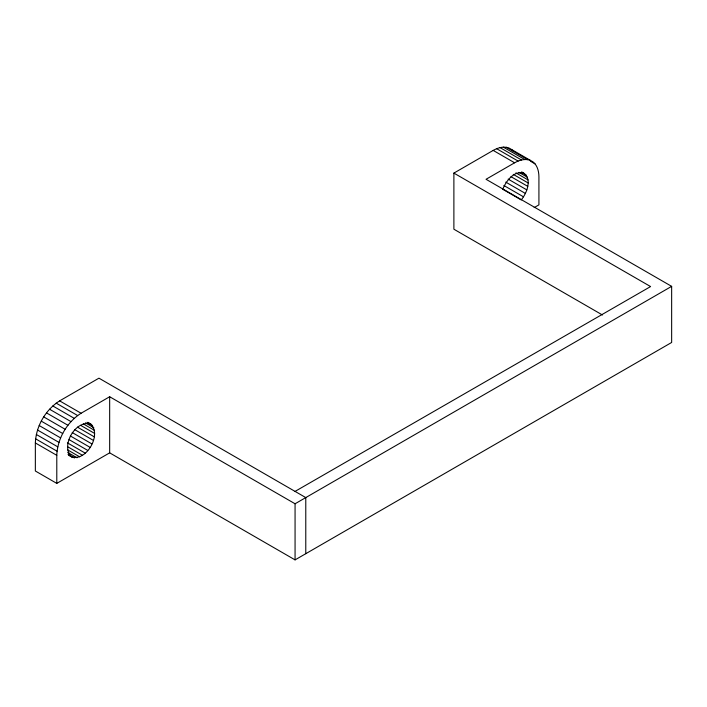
<?xml version="1.0" encoding="UTF-8"?>
<svg xmlns="http://www.w3.org/2000/svg" width="707" height="707" viewBox="0 0 707 707"><rect width="100%" height="100%" fill="white"/><g stroke="black" fill="none" stroke-linecap="round" stroke-linejoin="round"><path stroke-width="1.06" d="M530.533 160.454C525.23 158.35 519.362 160.1 514.616 162.787L486.036 179.286L671.65 286.353L671.65 342.462L295.066 559.882L109.665 452.851L56.79 483.385L35.35 471.003L35.35 442.953C36.022 426.188 45.469 409.83 59.644 400.869L98.945 378.174L305.778 497.587L305.778 553.696M56.79 483.385L56.79 455.326C57.461 438.57 66.909 422.212 81.084 413.242L109.665 396.742L295.066 503.773L671.65 286.353M68.482 455.193C84.76 466.496 105.21 431.615 88.128 422.379M502.571 189.158L521.209 199.922C527.325 192.675 533.034 177.086 521.669 171.916M503.101 188.371C506.521 180.524 514.758 169.68 524.461 173.533M602.47 314.995L453.885 229.209L453.885 173.1L493.186 150.405C497.922 147.719 503.799 145.978 509.093 148.072L532.981 161.868C537.453 165.411 538.875 171.359 538.92 176.812L538.92 204.871L534.192 207.593M295.066 491.4L650.581 286.565L453.885 173.1M90.92 423.988C75.393 419.401 59.618 446.886 72.238 457.473M506.318 147.277L527.758 159.658M530.4 161.178L535.058 163.874M503.278 147.118L524.718 159.49M500.026 147.595L521.466 159.968M496.641 148.7L518.081 161.072M493.186 150.405L514.616 162.787M521.483 172.384L526.141 175.071M518.965 172.375L527.351 177.218M515.924 172.897L528.041 179.896M513.264 174.373L528.182 182.98M510.984 176.67L527.767 186.356M508.165 179.118L526.812 189.883M505.788 182.114L525.354 193.418M503.888 185.508L523.463 196.802M59.644 400.869L81.084 413.242M56.189 403.149L77.629 415.53M87.014 422.3L92.608 425.526M85.423 422.839L93.819 427.682M52.804 405.959L74.235 418.332M83.32 423.891L94.508 430.351M80.66 425.367L94.641 433.435M49.552 409.229L70.992 421.611M77.452 427.125L94.225 436.811M46.512 412.906L67.952 425.278M74.633 429.582L93.271 440.337M72.247 432.569L91.822 443.872M43.737 416.909L65.177 429.282M70.355 435.963L89.93 447.266M41.28 421.151L62.72 433.524M69.03 439.613L87.677 450.377M39.203 425.552L60.643 437.933M67.439 442.865L85.149 453.09M67.545 446.665L82.454 455.281M37.542 430.024L58.981 442.405M67.589 449.864L79.714 456.863M67.695 452.4L77.019 457.783M36.331 434.478L57.771 446.851M67.969 454.221L74.491 457.986M35.597 438.817L57.037 451.19M35.35 442.953L56.79 455.326M511.541 149.495L512.928 150.83M295.066 503.773L295.066 559.882M109.665 396.742L109.665 452.851"/></g></svg>
